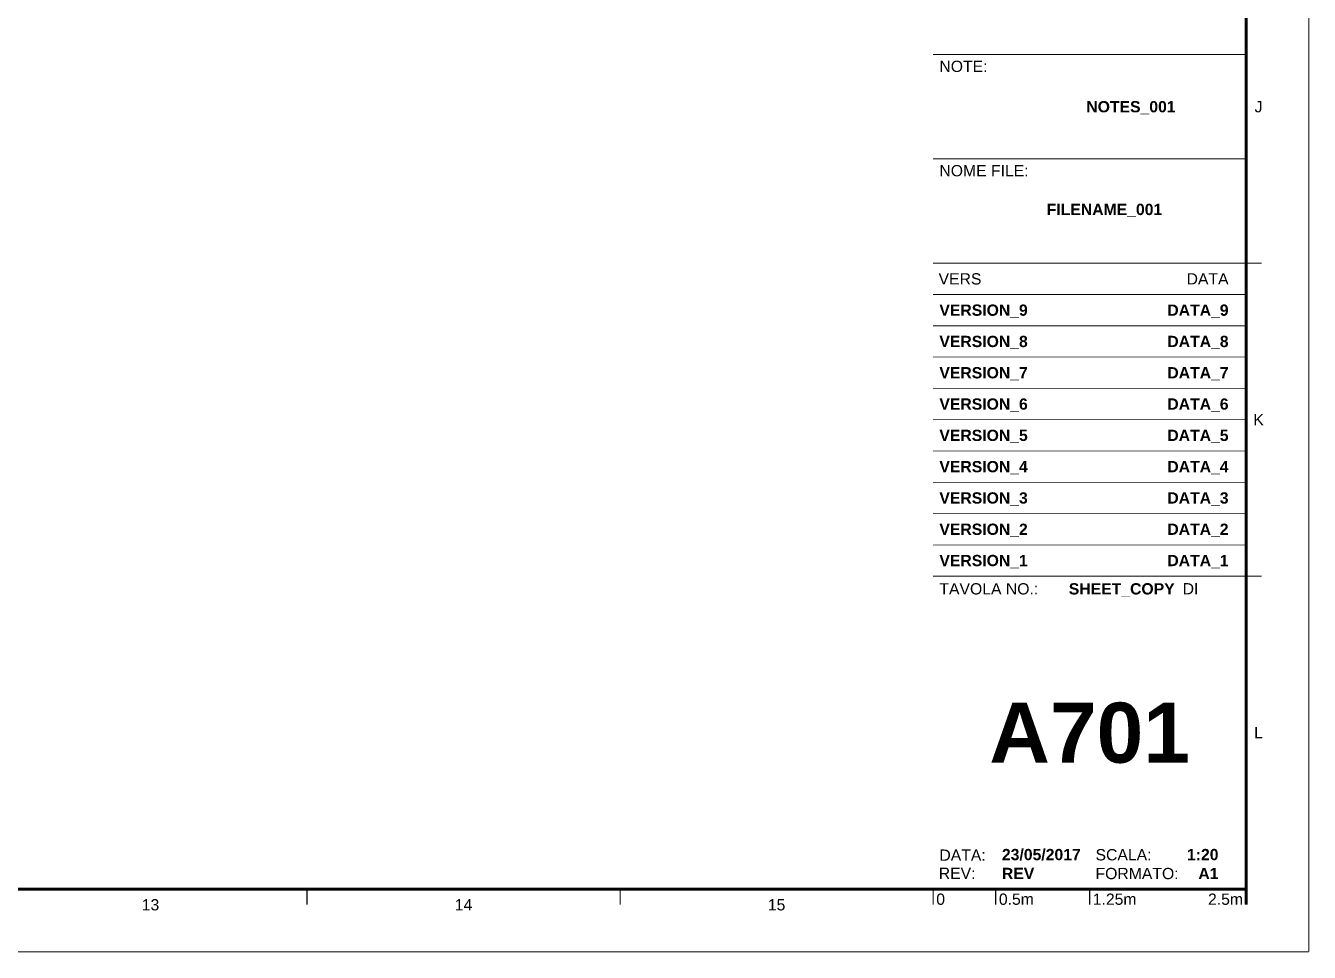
# Paper-space layout 'A000' of a CAD drawing. Header units: millimetres. Extents: x 0 to 850, y 0 to 594.
# Drawn here: x 636.1 to 841.1, y -0.1 to 147.9 of the extents above; entities that cross this region are included whole.
import ezdxf
from ezdxf.enums import TextEntityAlignment as Align

# ---------------------------------------------------------------- set-up
doc = ezdxf.new("R2010")
doc.units = ezdxf.units.MM
doc.header["$MEASUREMENT"] = 0
doc.layers.add('G-ANNO-NPLT', color=210, linetype='Continuous', plot=False)
doc.layers.add('G-ANNO-TEXT', color=3, linetype='Continuous')
doc.layers.add('G-ANNO-TTLB', color=3, linetype='Continuous')
doc.styles.add('ARIAL', font='Arial.ttf')
doc.styles.add('ARIAL-BOLD', font='Arial Bold.ttf')
doc.styles.add('E-ARIAL', font='Arial.ttf')

psp = doc.layouts.new('A000')

# ---------------------------------------------------------------- linework, layer by layer
at = {"layer": 'G-ANNO-NPLT', "const_width": 0.18}
for points in [[(841, 0), (841, 594)], [(841, 0), (0, 0)]]:
    psp.add_lwpolyline(points, dxfattribs=at)
at = {"layer": 'G-ANNO-TTLB', "const_width": 0.5, "flags": 128}
psp.add_lwpolyline([(25, 584), (25, 10), (831, 10), (831, 584)], close=True, dxfattribs=at)
at = {"layer": 'G-ANNO-TTLB'}
for points, const_width in [([(781, 143.33), (831, 143.33)], 0.18), ([(781, 126.67), (831, 126.67)], 0.18), ([(781, 126.67), (831, 126.67)], 0.18), ([(781, 110), (831, 110)], 0.18), ([(781, 105), (831, 105)], 0.12), ([(781, 100), (831, 100)], 0.12), ([(781, 95), (831, 95)], 0.12), ([(781, 90), (831, 90)], 0.12), ([(781, 85), (831, 85)], 0.12), ([(781, 80), (831, 80)], 0.12), ([(781, 75), (831, 75)], 0.12), ([(781, 70), (831, 70)], 0.12), ([(781, 65), (831, 65)], 0.12), ([(781, 60), (831, 60)], 0.18), ([(781, 60), (831, 60)], 0.18), ([(716.5, 10), (776.5, 10)], 0.18), ([(781, 7.5), (781, 10)], 0.18), ([(791, 10), (791, 7.5)], 0.18), ([(806, 10), (806, 7.5)], 0.18)]:
    psp.add_lwpolyline(points, dxfattribs=dict(at, const_width=const_width))
at = {"layer": 'G-ANNO-TTLB', "const_width": 0.18, "flags": 128}
for points in [[(833.5, 110), (831, 110)], [(833.5, 110), (831, 110)], [(833.5, 60), (831, 60)], [(833.5, 60), (831, 60)], [(833.5, 60), (831, 60)], [(833.5, 60), (831, 60)], [(681, 10), (681, 7.5)], [(731, 10), (731, 7.5)], [(781, 10), (781, 7.5)]]:
    psp.add_lwpolyline(points, dxfattribs=at)
at = {"layer": 'G-ANNO-TTLB'}
psp.add_lwpolyline([(831, 10, 0.48, 0.48, 0), (831, 7.5, 0.48, 0.48, 0)], format="xyseb", dxfattribs=at)

# ---------------------------------------------------------------- texts
at = {"layer": 'G-ANNO-TEXT', "style": 'ARIAL'}
for s, p in [('NOTE:', (782, 142.35)), ('NOME FILE:', (782, 125.68)), ('TAVOLA NO.:', (782, 58.88))]:
    psp.add_text(s, height=1.8, dxfattribs=at).set_placement(p, align=Align.TOP_LEFT)
for s, p in [('J', (832.98, 135)), ('K', (832.98, 85)), ('L', (832.98, 35)), ('13', (656, 7.51)), ('14', (706, 7.51)), ('15', (756, 7.51))]:
    psp.add_text(s, height=1.8, dxfattribs=at).set_placement(p, align=Align.MIDDLE_CENTER)
for s, p in [('VERS', (781.87, 107.5)), ('DI', (820.86, 57.99)), ('SCALA:', (806.94, 15.5)), ('DATA:', (782, 15.44)), ('REV:', (781.9, 12.54)), ('FORMATO:', (806.94, 12.5))]:
    psp.add_text(s, height=1.8, dxfattribs=at).set_placement(p, align=Align.MIDDLE_LEFT)
at = {"layer": 'G-ANNO-TEXT'}
for s, style, p in [('DATA', 'ARIAL', (828.19, 107.5)), ('A1', 'ARIAL-BOLD', (826.58, 12.5))]:
    psp.add_text(s, height=1.8, dxfattribs=dict(at, style=style)).set_placement(p, align=Align.MIDDLE_RIGHT)
at = {"layer": 'G-ANNO-TEXT', "style": 'E-ARIAL'}
psp.add_text('0', height=1.8, dxfattribs=at).set_placement((782.2, 9.3), align=Align.TOP_CENTER)
for s, p in [('0.5m', (791.5, 7.5)), ('1.25m', (806.5, 7.5))]:
    psp.add_text(s, height=1.8, dxfattribs=at).set_placement(p)
psp.add_text('2.5m', height=1.8, dxfattribs=at).set_placement((830.5, 7.5), align=Align.RIGHT)
at = {"layer": 'G-ANNO-TEXT', "style": 'ARIAL-BOLD'}
for tag, p, s in [('NOTES_001', (805.47, 134.1), '-'), ('FILENAME_001', (799.15, 117.69), 'layout.dwg')]:
    psp.add_attdef(tag, p, s, height=1.8, dxfattribs=at)
for tag, text, p in [('VERSION_9', '', (782, 102.5)), ('VERSION_8', '', (782, 97.5)), ('VERSION_7', '', (782, 92.5)), ('VERSION_6', '', (782, 87.5)), ('VERSION_5', '', (782, 82.5)), ('VERSION_4', '', (782, 77.5)), ('VERSION_3', '', (782, 72.5)), ('VERSION_2', '', (782, 67.5)), ('VERSION_1', 'A', (782, 62.5)), ('', '999', (825.32, 57.98)), ('23/05/2017', '2017/04/02', (791.99, 15.53)), ('REV', 'A', (791.99, 12.51))]:
    psp.add_attdef(tag, text=text, height=1.8, dxfattribs=at).set_placement(p, align=Align.MIDDLE_LEFT)
for tag, text, p in [('DATA_9', '', (828.19, 102.5)), ('DATA_8', '', (828.19, 97.5)), ('DATA_7', '', (828.19, 92.5)), ('DATA_6', '', (828.19, 87.5)), ('DATA_5', '', (828.19, 82.5)), ('DATA_4', '', (828.19, 77.5)), ('DATA_3', '', (828.19, 72.5)), ('DATA_2', '', (828.19, 67.5)), ('DATA_1', 'YYYY.MM.DD', (828.19, 62.5)), ('SHEET_COPY', '000', (819.58, 57.98)), ('1:20', '1:0000', (826.58, 15.53))]:
    psp.add_attdef(tag, text=text, height=1.8, dxfattribs=at).set_placement(p, align=Align.MIDDLE_RIGHT)
psp.add_attdef('A701', text='A000', height=9.6, dxfattribs=at).set_placement((806, 35), align=Align.MIDDLE_CENTER)

doc.saveas('drawing.dxf')
